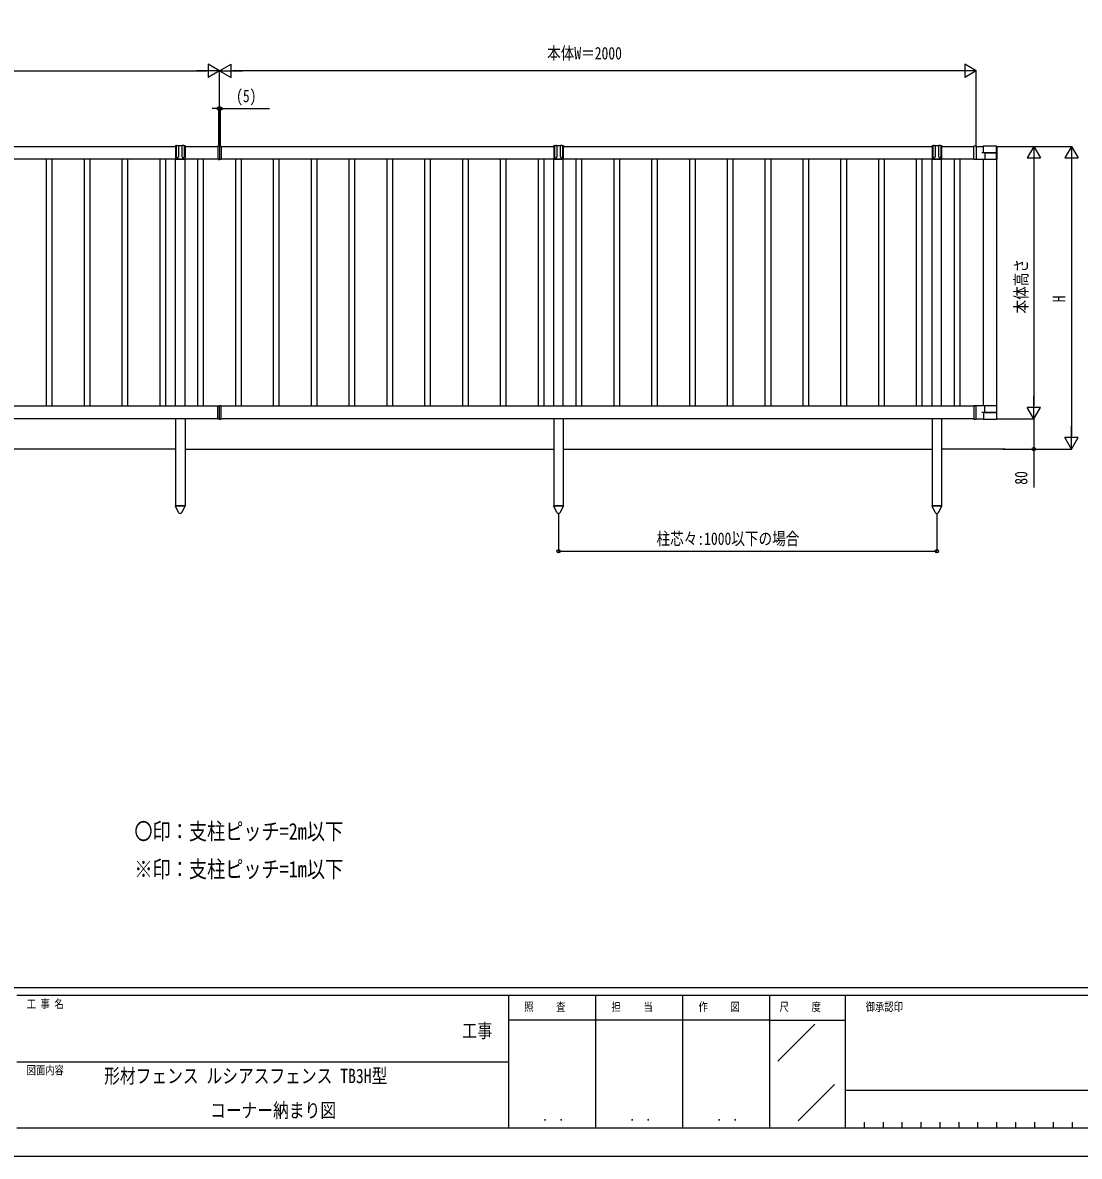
# Model space of a CAD drawing. Units: millimetres, scale not verified. Extents: x -4205 to 4205, y -2970 to 2970.
# Drawn here: x 11 to 2804, y -2970 to 26 of the extents above; entities that cross this region are included whole.
import ezdxf
from ezdxf.enums import TextEntityAlignment as Align

# ---------------------------------------------------------------- set-up
doc = ezdxf.new("R2010")
doc.units = ezdxf.units.MM
doc.header["$LTSCALE"] = 16
for name, color, linetype in [('0-2_USER1', 3, 'Continuous'), ('0-3_YKK_A1', 4, 'Continuous'), ('0-4_YKK_D', 6, 'Continuous'), ('0-5_YKK_ZWAK', 7, 'Continuous')]:
    doc.layers.add(name, color=color, linetype=linetype)
doc.styles.add('ＭＳ ゴシック', font='')
doc.styles.get('ＭＳ ゴシック').set_extended_font_data('MS Gothic')

msp = doc.modelspace()

# ---------------------------------------------------------------- linework, layer by layer
at = {"layer": '0-3_YKK_A1'}
for p, q in [((417.4, -299.43), (414.9, -299.43)), ((414.9, -299.43), (414.9, -332.44)), ((417.4, -328.33), (417.4, -299.43)), ((418.4, -298.43), (421.4, -298.43)), ((432.4, -299.43), (422.4, -299.43)), ((422.4, -299.43), (422.4, -328.33)), ((432.4, -328.33), (432.4, -299.43)), ((436.4, -298.43), (433.4, -298.43)), ((439.9, -299.43), (437.4, -299.43)), ((437.4, -299.43), (437.4, -328.33)), ((439.9, -299.43), (439.9, -332.44)), ((1417.4, -299.43), (1414.9, -299.43)), ((1414.9, -299.43), (1414.9, -332.44)), ((1417.4, -328.33), (1417.4, -299.43)), ((1418.4, -298.43), (1421.4, -298.43)), ((1432.4, -299.43), (1422.4, -299.43)), ((1422.4, -299.43), (1422.4, -328.33)), ((1432.4, -328.33), (1432.4, -299.43)), ((1436.4, -298.43), (1433.4, -298.43)), ((1439.9, -299.43), (1437.4, -299.43)), ((1437.4, -299.43), (1437.4, -328.33)), ((1439.9, -299.43), (1439.9, -332.44)), ((2417.4, -299.43), (2414.9, -299.43)), ((2414.9, -299.43), (2414.9, -332.44)), ((2417.4, -328.33), (2417.4, -299.43)), ((2418.4, -298.43), (2421.4, -298.43)), ((2432.4, -299.43), (2422.4, -299.43)), ((2422.4, -299.43), (2422.4, -328.33)), ((2432.4, -328.33), (2432.4, -299.43)), ((2436.4, -298.43), (2433.4, -298.43)), ((2439.9, -299.43), (2437.4, -299.43)), ((2437.4, -299.43), (2437.4, -328.33)), ((2439.9, -299.43), (2439.9, -332.44)), ((2525.7, -299.66), (2531.1, -299.61)), ((-560.24, -300.83), (414.9, -300.83)), ((439.9, -300.83), (526.9, -300.83)), ((526.9, -300.17), (526.9, -300.97)), ((526.9, -300.97), (526.9, -334.21)), ((531.4, -299.71), (527.08, -299.97)), ((531.4, -300.71), (531.4, -334.21)), ((535.9, -300.17), (535.9, -300.97)), ((535.9, -300.83), (1414.9, -300.76)), ((535.9, -300.97), (535.9, -334.21)), ((1439.9, -300.9), (2414.9, -300.83)), ((2439.9, -300.83), (2525.4, -300.83)), ((2525.4, -300.66), (2525.4, -299.96)), ((2525.4, -334.13), (2525.4, -300.66)), ((2531.4, -299.91), (2531.4, -300.61)), ((2531.4, -300.61), (2531.4, -334.13)), ((2531.4, -300.63), (2550.69, -300.63)), ((2553.77, -317.63), (2546.62, -317.63)), ((2550.15, -299.63), (2584.65, -299.63)), ((2550.99, -317.63), (2550.99, -300.93)), ((2585.1, -317.53), (2550.99, -317.53)), ((2553.77, -317.63), (2585.1, -317.63)), ((2553.77, -317.63), (2553.77, -334.83)), ((2553.77, -317.63), (2553.77, -334.83)), ((2585.1, -317.53), (2585.1, -300.9)), ((2585.1, -334.83), (2585.1, -317.63)), ((2585.65, -300.63), (2585.65, -334.13)), ((526.9, -334.83), (-1462.6, -334.83)), ((73.9, -986.83), (73.9, -334.83)), ((88.9, -986.83), (88.9, -334.83)), ((173.9, -986.83), (173.9, -334.83)), ((188.9, -986.83), (188.9, -334.83)), ((273.9, -986.83), (273.9, -334.83)), ((288.9, -986.83), (288.9, -334.83)), ((373.9, -986.83), (373.9, -334.83)), ((388.9, -986.83), (388.9, -334.83)), ((414.9, -986.83), (414.9, -334.83)), ((416.9, -334.44), (426.69, -334.44)), ((428.12, -334.44), (437.9, -334.44)), ((439.9, -986.83), (439.9, -334.83)), ((473.9, -986.83), (473.9, -334.83)), ((488.9, -986.83), (488.9, -334.83)), ((526.9, -334.21), (526.9, -335.01)), ((527.46, -335.21), (531.4, -335.21)), ((531.4, -335.21), (531.4, -334.21)), ((535.33, -335.21), (531.4, -335.21)), ((535.9, -334.21), (535.9, -335.01)), ((2525.4, -334.83), (535.9, -334.83)), ((573.9, -986.83), (573.9, -334.83)), ((588.9, -986.83), (588.9, -334.83)), ((673.9, -986.83), (673.9, -334.83)), ((688.9, -986.83), (688.9, -334.83)), ((773.9, -986.83), (773.9, -334.83)), ((788.9, -986.83), (788.9, -334.83)), ((873.9, -986.83), (873.9, -334.83)), ((888.9, -986.83), (888.9, -334.83)), ((973.9, -986.83), (973.9, -334.83)), ((988.9, -986.83), (988.9, -334.83)), ((1073.9, -986.83), (1073.9, -334.83)), ((1088.9, -986.83), (1088.9, -334.83)), ((1173.9, -986.83), (1173.9, -334.83)), ((1188.9, -986.83), (1188.9, -334.83)), ((1273.9, -986.83), (1273.9, -334.83)), ((1288.9, -986.83), (1288.9, -334.83)), ((1373.9, -986.83), (1373.9, -334.83)), ((1388.9, -986.83), (1388.9, -334.83)), ((1414.9, -986.83), (1414.9, -334.83)), ((1416.9, -334.44), (1426.69, -334.44)), ((1428.12, -334.44), (1437.9, -334.44)), ((1439.9, -986.83), (1439.9, -334.83)), ((1473.9, -986.83), (1473.9, -334.83)), ((1488.9, -986.83), (1488.9, -334.83)), ((1573.9, -986.83), (1573.9, -334.83)), ((1588.9, -986.83), (1588.9, -334.83)), ((1673.9, -986.83), (1673.9, -334.83)), ((1688.9, -986.83), (1688.9, -334.83)), ((1773.9, -986.83), (1773.9, -334.83)), ((1788.9, -986.83), (1788.9, -334.83)), ((1873.9, -986.83), (1873.9, -334.83)), ((1888.9, -986.83), (1888.9, -334.83)), ((1973.9, -986.83), (1973.9, -334.83)), ((1988.9, -986.83), (1988.9, -334.83)), ((2073.9, -986.83), (2073.9, -334.83)), ((2088.9, -986.83), (2088.9, -334.83)), ((2173.9, -986.83), (2173.9, -334.83)), ((2188.9, -986.83), (2188.9, -334.83)), ((2273.9, -986.83), (2273.9, -334.83)), ((2288.9, -986.83), (2288.9, -334.83)), ((2373.9, -986.83), (2373.9, -334.83)), ((2388.9, -986.83), (2388.9, -334.83)), ((2414.9, -986.83), (2414.9, -334.83)), ((2416.9, -334.44), (2426.68, -334.44)), ((2428.11, -334.44), (2437.9, -334.44)), ((2439.9, -986.83), (2439.9, -334.83)), ((2473.9, -986.83), (2473.9, -334.83)), ((2488.9, -986.83), (2488.9, -334.83)), ((2525.4, -334.83), (2525.4, -334.13)), ((2531.1, -335.13), (2525.7, -335.13)), ((2546.49, -335.13), (2531.1, -335.13)), ((2531.4, -334.13), (2531.4, -334.83)), ((2554, -335.13), (2546.49, -335.13)), ((2550.1, -335.13), (2550.1, -986.53)), ((2550.8, -335.13), (2550.15, -335.13)), ((2559.94, -335.13), (2550.8, -335.13)), ((2584.8, -335.13), (2554, -335.13)), ((2574.86, -335.13), (2559.94, -335.13)), ((2583.99, -335.13), (2574.86, -335.13)), ((2584.65, -335.13), (2583.99, -335.13)), ((2585.1, -335.02), (2585.1, -986.64)), ((-1462.6, -986.83), (526.9, -986.83)), ((526.9, -987.27), (526.9, -986.47)), ((526.9, -1020.5), (526.9, -987.27)), ((527.46, -986.27), (531.4, -986.27)), ((531.4, -986.27), (531.4, -987.27)), ((535.33, -986.27), (531.4, -986.27)), ((531.4, -1020.77), (531.4, -987.27)), ((535.9, -987.27), (535.9, -986.47)), ((535.9, -986.83), (2525.4, -986.83)), ((535.9, -1020.5), (535.9, -987.27)), ((2525.4, -986.83), (2525.4, -987.53)), ((2525.4, -987.53), (2525.4, -1021)), ((2531.1, -986.53), (2525.7, -986.53)), ((2546.49, -986.53), (2531.1, -986.53)), ((2531.4, -987.53), (2531.4, -986.83)), ((2531.4, -1021.05), (2531.4, -987.53)), ((2554, -986.53), (2546.49, -986.53)), ((2550.8, -986.53), (2550.15, -986.53)), ((2559.94, -986.53), (2550.8, -986.53)), ((2553.77, -1004.03), (2553.77, -986.83)), ((2553.77, -1004.03), (2553.77, -986.83)), ((2584.8, -986.53), (2554, -986.53)), ((2574.86, -986.53), (2559.94, -986.53)), ((2583.99, -986.53), (2574.86, -986.53)), ((2584.65, -986.53), (2583.99, -986.53)), ((2585.1, -986.83), (2585.1, -1004.03)), ((2585.1, -986.83), (2585.1, -986.83)), ((2585.65, -1021.02), (2585.65, -987.53)), ((2553.77, -1004.03), (2546.62, -1004.03)), ((2550.99, -1004.03), (2550.99, -1020.73)), ((2585.1, -1004.13), (2550.99, -1004.13)), ((2553.77, -1004.03), (2585.1, -1004.03)), ((2585.1, -1004.13), (2585.1, -1020.75)), ((526.9, -1020.83), (-1462.6, -1020.83)), ((414.9, -1020.83), (414.9, -1250.83)), ((526.9, -1021.3), (526.9, -1020.5)), ((531.4, -1021.77), (527.08, -1021.5)), ((535.9, -1021.3), (535.9, -1020.5)), ((2525.4, -1020.83), (535.9, -1020.83)), ((1439.9, -1020.83), (1439.9, -1250.83)), ((2414.9, -1020.83), (2414.9, -1250.83)), ((2525.4, -1021), (2525.4, -1021.7)), ((2525.7, -1022), (2531.1, -1022.05)), ((2531.4, -1021.03), (2550.69, -1021.03)), ((2531.4, -1021.75), (2531.4, -1021.05)), ((2550.15, -1022.02), (2584.65, -1022.02)), ((414.9, -1100.83), (-560.24, -1100.83)), ((414.9, -1100.83), (414.9, -1100.83)), ((439.9, -1100.83), (1414.9, -1100.83)), ((1439.9, -1100.83), (2414.9, -1100.83)), ((2606.58, -1100.83), (2439.9, -1100.83)), ((414.7, -1250.83), (414.7, -1251.83)), ((414.7, -1250.83), (440.1, -1250.83)), ((422.94, -1268.09), (414.7, -1251.83)), ((414.9, -1250.83), (439.9, -1250.83)), ((431.86, -1268.09), (440.1, -1251.83)), ((440.1, -1251.83), (440.1, -1250.83)), ((1414.7, -1251.83), (1414.7, -1250.83)), ((1440.1, -1250.83), (1414.7, -1250.83)), ((1422.94, -1268.09), (1414.7, -1251.83)), ((1439.9, -1250.83), (1414.9, -1250.83)), ((1431.86, -1268.09), (1440.1, -1251.83)), ((1440.1, -1250.83), (1440.1, -1251.83)), ((2414.7, -1250.83), (2414.7, -1251.83)), ((2414.7, -1250.83), (2440.1, -1250.83)), ((2422.94, -1268.09), (2414.7, -1251.83)), ((2414.9, -1250.83), (2439.9, -1250.83)), ((2431.86, -1268.09), (2440.1, -1251.83)), ((2440.1, -1251.83), (2440.1, -1250.83))]:
    msp.add_line(p, q, dxfattribs=at)
for points in [[(531.4, -300.71), (531.4, -299.71), (535.71, -299.97)], [(439.9, -1020.83), (439.9, -1250.83), (414.9, -1250.83), (439.9, -1250.83)], [(531.4, -1020.77), (531.4, -1021.77), (535.71, -1021.5)], [(1414.9, -1020.83), (1414.9, -1250.83), (1439.9, -1250.83), (1414.9, -1250.83)], [(2439.9, -1020.83), (2439.9, -1250.83), (2414.9, -1250.83), (2439.9, -1250.83)]]:
    msp.add_lwpolyline(points, dxfattribs=at)
for centre, radius, start, end in [((414.9, -301.43), 2, 90, 162.54246), ((418.4, -299.43), 1, 90, 180), ((421.4, -299.43), 1, 0, 90), ((433.4, -299.43), 1, 90, 180), ((436.4, -299.43), 1, 0, 90), ((439.9, -301.43), 2, 17.45754, 90), ((1414.9, -301.43), 2, 90, 162.54246), ((1418.4, -299.43), 1, 90, 180), ((1421.4, -299.43), 1, 0, 90), ((1433.4, -299.43), 1, 90, 180), ((1436.4, -299.43), 1, 0, 90), ((1439.9, -301.43), 2, 17.45754, 90), ((2414.9, -301.43), 2, 90, 162.54246), ((2418.4, -299.43), 1, 90, 180), ((2421.4, -299.43), 1, 0, 90), ((2433.4, -299.43), 1, 90, 180), ((2436.4, -299.43), 1, 0, 90), ((2439.9, -301.43), 2, 17.45754, 90), ((2531.1, -299.91), 0.3, 0, 90.5), ((419.9, -328.33), 2.5, 180, 0), ((434.9, -328.33), 2.5, 180, 0), ((527.1, -300.17), 0.2, 93.5, 180), ((535.7, -300.17), 0.2, 0, 86.5), ((1419.9, -328.33), 2.5, 180, 0), ((1434.9, -328.33), 2.5, 180, 0), ((2419.9, -328.33), 2.5, 180, 0), ((2434.9, -328.33), 2.5, 180, 0), ((2525.7, -299.96), 0.3, 90.5, 180), ((2567.4, -496.03), 196.21, 84.90439, 95.09561), ((2550.69, -300.93), 0.3, 0, 90), ((2584.8, -300.9), 0.3, 0, 84.90439), ((416.9, -332.44), 2, 180, 270), ((427.4, -335.14), 1, 44.427, 135.573), ((437.9, -332.44), 2, 270, 0), ((527.1, -335.01), 0.201, 179.90369, 269.4192), ((535.69, -335.01), 0.201, 270.5808, 0.09631), ((1416.9, -332.44), 2, 180, 270), ((1427.4, -335.14), 1, 44.427, 135.573), ((1437.9, -332.44), 2, 270, 0), ((2416.9, -332.44), 2, 180, 270), ((2427.4, -335.14), 1, 44.427, 135.573), ((2437.9, -332.44), 2, 270, 0), ((2525.7, -334.83), 0.3, 180, 270), ((2531.1, -334.83), 0.3, 270, 0), ((2554.04, -334.86), 0.272, 173.55811, 261.61941), ((2554.04, -334.86), 0.272, 173.55811, 261.61941), ((2584.8, -334.83), 0.3, 270, 0), ((527.1, -986.47), 0.201, 90.5808, 180.09631), ((535.69, -986.47), 0.201, 359.90369, 89.4192), ((2525.7, -986.83), 0.3, 90, 180), ((2531.1, -986.83), 0.3, 0, 90), ((2554.04, -986.8), 0.272, 98.38059, 186.44189), ((2554.04, -986.8), 0.272, 98.38059, 186.44189), ((2584.8, -986.83), 0.3, 0, 90), ((527.1, -1021.3), 0.2, 180, 266.5), ((535.7, -1021.3), 0.2, 273.5, 0), ((2525.7, -1021.7), 0.3, 180, 269.5), ((2531.1, -1021.75), 0.3, 269.5, 0), ((2567.4, -825.62), 196.21, 264.90439, 275.09561), ((2550.69, -1020.73), 0.3, 270, 0), ((2584.8, -1020.75), 0.3, 275.09561, 0), ((427.4, -1265.83), 5, 206.87405, 333.12595), ((427.4, -1265.83), 5, 225.20979, 314.79021), ((1427.4, -1265.83), 5, 206.87405, 333.12595), ((1427.4, -1265.83), 5, 225.20979, 314.79021), ((2427.4, -1265.83), 5, 206.87405, 333.12595), ((2427.4, -1265.83), 5, 225.20979, 314.79021)]:
    msp.add_arc(centre, radius, start, end, dxfattribs=at)
for centre, major_axis, ratio, start_param, end_param in [((2550.15, -300.63), (0.707, -0.707), 0.99997, 2.3562326, 3.9269527), ((2584.65, -300.63), (0.707, 0.707), 0.99997, 5.4978252, 7.0685454), ((527.46, -334.21), (6.74, 0), 0.148374, 4.6587856, 4.712389), ((535.33, -334.21), (6.74, 0), 0.148374, 4.712389, 4.7659923), ((2584.65, -334.13), (1, 0), 0.999985, 4.712389, 6.2831853), ((527.46, -987.27), (6.74, 0), 0.148374, 1.5707963, 1.6243997), ((535.33, -987.27), (6.74, 0), 0.148374, 1.517193, 1.5707963), ((2584.65, -987.53), (1, 0), 0.999985, 6.2831853, 7.8539816), ((2550.15, -1021.02), (0.707, 0.707), 0.99997, 2.3562326, 3.9269527), ((2584.65, -1021.02), (0.707, -0.707), 0.99997, 5.4978252, 7.0685454)]:
    msp.add_ellipse(centre, major_axis=major_axis, ratio=ratio, start_param=start_param, end_param=end_param, dxfattribs=at)
at = {"layer": '0-4_YKK_D'}
for p, q in [((531.4, -100.83), (501.09, -83.33)), ((501.09, -83.33), (501.09, -118.33)), ((531.4, -100.83), (561.71, -83.33)), ((561.71, -118.33), (561.71, -83.33)), ((2531.4, -100.83), (2501.09, -83.33)), ((2501.09, -83.33), (2501.09, -118.33)), ((-1433.6, -100.83), (496.4, -100.83)), ((531.4, -100.83), (470.78, -100.83)), ((531.4, -100.83), (501.09, -118.33)), ((531.4, -299.83), (531.4, -99.83)), ((531.4, -270.34), (531.4, -99.83)), ((531.4, -100.83), (561.71, -118.33)), ((531.4, -100.83), (592.02, -100.83)), ((2496.4, -100.83), (566.4, -100.83)), ((2531.4, -100.83), (2470.78, -100.83)), ((2531.4, -100.83), (2501.09, -118.33)), ((2531.4, -298.53), (2531.4, -99.83)), ((528.9, -200.83), (511.9, -200.83)), ((528.9, -299.83), (528.9, -199.83)), ((528.9, -200.83), (533.9, -200.83)), ((533.9, -299.83), (533.9, -199.83)), ((533.9, -200.83), (663.5, -200.83)), ((2584.4, -300.83), (2684.4, -300.83)), ((2584.4, -300.83), (2784.4, -300.83)), ((2683.4, -300.83), (2665.9, -331.14)), ((2683.4, -300.83), (2700.9, -331.14)), ((2683.4, -300.83), (2683.4, -361.45)), ((2783.4, -300.83), (2765.9, -331.14)), ((2783.4, -300.83), (2800.9, -331.14)), ((2783.4, -300.83), (2783.4, -361.45)), ((2665.9, -331.14), (2700.9, -331.14)), ((2683.4, -335.83), (2683.4, -985.83)), ((2765.9, -331.14), (2800.9, -331.14)), ((2783.4, -335.83), (2783.4, -1065.83)), ((2683.4, -1020.83), (2683.4, -960.21)), ((2683.4, -1020.83), (2665.9, -990.52)), ((2700.9, -990.52), (2665.9, -990.52)), ((2683.4, -1020.83), (2700.9, -990.52)), ((2584.4, -1020.83), (2684.4, -1020.83)), ((2584.4, -1020.83), (2684.4, -1020.83)), ((2783.4, -1100.83), (2783.4, -1040.21)), ((2783.4, -1100.83), (2765.9, -1070.52)), ((2800.9, -1070.52), (2765.9, -1070.52)), ((2783.4, -1100.83), (2800.9, -1070.52)), ((2601.4, -1100.83), (2784.4, -1100.83)), ((1427.4, -1271.83), (1427.4, -1371.83)), ((2427.4, -1271.83), (2427.4, -1371.83)), ((1427.4, -1370.83), (2427.4, -1370.83))]:
    msp.add_line(p, q, dxfattribs=at)
msp.add_lwpolyline([(2683.4, -1020.83), (2683.4, -1100.83), (2683.4, -1201.99)], dxfattribs=at)
for centre in [(528.9, -200.83), (533.9, -200.83), (2683.4, -1100.83), (1427.4, -1370.83), (2427.4, -1370.83)]:
    msp.add_circle(centre, 4.25, dxfattribs=at)
at = {"layer": '0-5_YKK_ZWAK'}
for p, q in [((3895.02, -2525), (-3904.98, -2525)), ((1295.02, -2545), (-4.98, -2545)), ((1525.02, -2545), (1525.02, -2895)), ((1755.02, -2545), (1755.02, -2895)), ((1985.02, -2545), (1985.02, -2895)), ((2185.02, -2545), (1985.02, -2545)), ((3217.52, -2545), (2185.02, -2545)), ((2185.02, -2545), (2185.02, -2895)), ((1985.02, -2610), (1295.02, -2610)), ((1985.02, -2610), (2185.02, -2610)), ((2007.1, -2718.29), (2105.04, -2620.36)), ((-4.98, -2720), (1295.02, -2720)), ((2060.67, -2875.99), (2156.89, -2779.77)), ((2185.02, -2795), (3217.52, -2795)), ((-4.98, -2895), (1295.02, -2895)), ((1295.02, -2895), (1985.02, -2895)), ((1985.02, -2895), (2185.02, -2895)), ((2185.02, -2895), (3217.52, -2895)), ((2235.02, -2880), (2235.02, -2895)), ((2285.02, -2880), (2285.02, -2895)), ((2335.02, -2880), (2335.02, -2895)), ((2385.02, -2880), (2385.02, -2895)), ((2435.02, -2880), (2435.02, -2895)), ((2485.02, -2880), (2485.02, -2895)), ((2535.02, -2880), (2535.02, -2895)), ((2585.02, -2880), (2585.02, -2895)), ((2635.02, -2880), (2635.02, -2895)), ((2685.02, -2880), (2685.02, -2895)), ((2735.02, -2880), (2735.02, -2895)), ((2785.02, -2880), (2785.02, -2895))]:
    msp.add_line(p, q, dxfattribs=at)
msp.add_lwpolyline([(-4205, -2970), (4205, -2970), (4205, 2970), (-4205, 2970)], close=True, dxfattribs=at)
msp.add_lwpolyline([(1985.02, -2545), (1295.02, -2545), (1295.02, -2895)], dxfattribs=at)

# ---------------------------------------------------------------- texts
at = {"layer": '0-2_USER1', "style": 'ＭＳ ゴシック', "width": 0.8}
for s, height, p in [('〇印：支柱ピッチ=2m以下', 43.99, (306.11, -2146.24)), ('※印：支柱ピッチ=1m以下', 43.99, (306.11, -2246.24)), ('形材フェンス ルシアスフェンス TB3H型', 38.12, (226.33, -2788)), (' コーナー納まり図', 38.12, (485.63, -2879))]:
    msp.add_text(s, height=height, dxfattribs=at).set_placement(p, align=Align.BOTTOM_LEFT)
at = {"layer": '0-4_YKK_D', "style": 'ＭＳ ゴシック', "width": 0.8}
for s, p in [('本体W＝2000', (1397, -80.83)), ('(5)', (574.9, -193.83)), ('柱芯々:1000以下の場合', (1686.2, -1363.83))]:
    msp.add_text(s, height=32.99, dxfattribs=at).set_placement(p, align=Align.BOTTOM_LEFT)
for s, p in [('本体高さ', (2676.4, -742.43)), ('H', (2776.4, -712.83)), ('80', (2676.4, -1194.99))]:
    msp.add_text(s, height=32.99, rotation=90, dxfattribs=at).set_placement(p, align=Align.BOTTOM_LEFT)
at = {"layer": '0-5_YKK_ZWAK', "style": 'ＭＳ ゴシック', "width": 0.8}
for s, height, p in [('工 事 名', 21.99, (21.27, -2585)), ('照     査', 21.99, (1336.42, -2592.5)), ('担     当', 21.99, (1567.22, -2592.5)), ('作     図', 21.99, (1797.22, -2592.5)), ('尺     度', 21.99, (2011.42, -2592.5)), ('御承認印', 21.99, (2239.14, -2592.5)), ('工事', 36.66, (1172.33, -2667.47)), ('図面内容', 21.99, (21.27, -2760)), ('． ．', 25.92, (1385, -2884.35)), ('． ．', 25.92, (1615, -2884.35)), ('． ．', 25.92, (1845, -2884.35))]:
    msp.add_text(s, height=height, dxfattribs=at).set_placement(p, align=Align.BOTTOM_LEFT)

doc.saveas('drawing.dxf')
